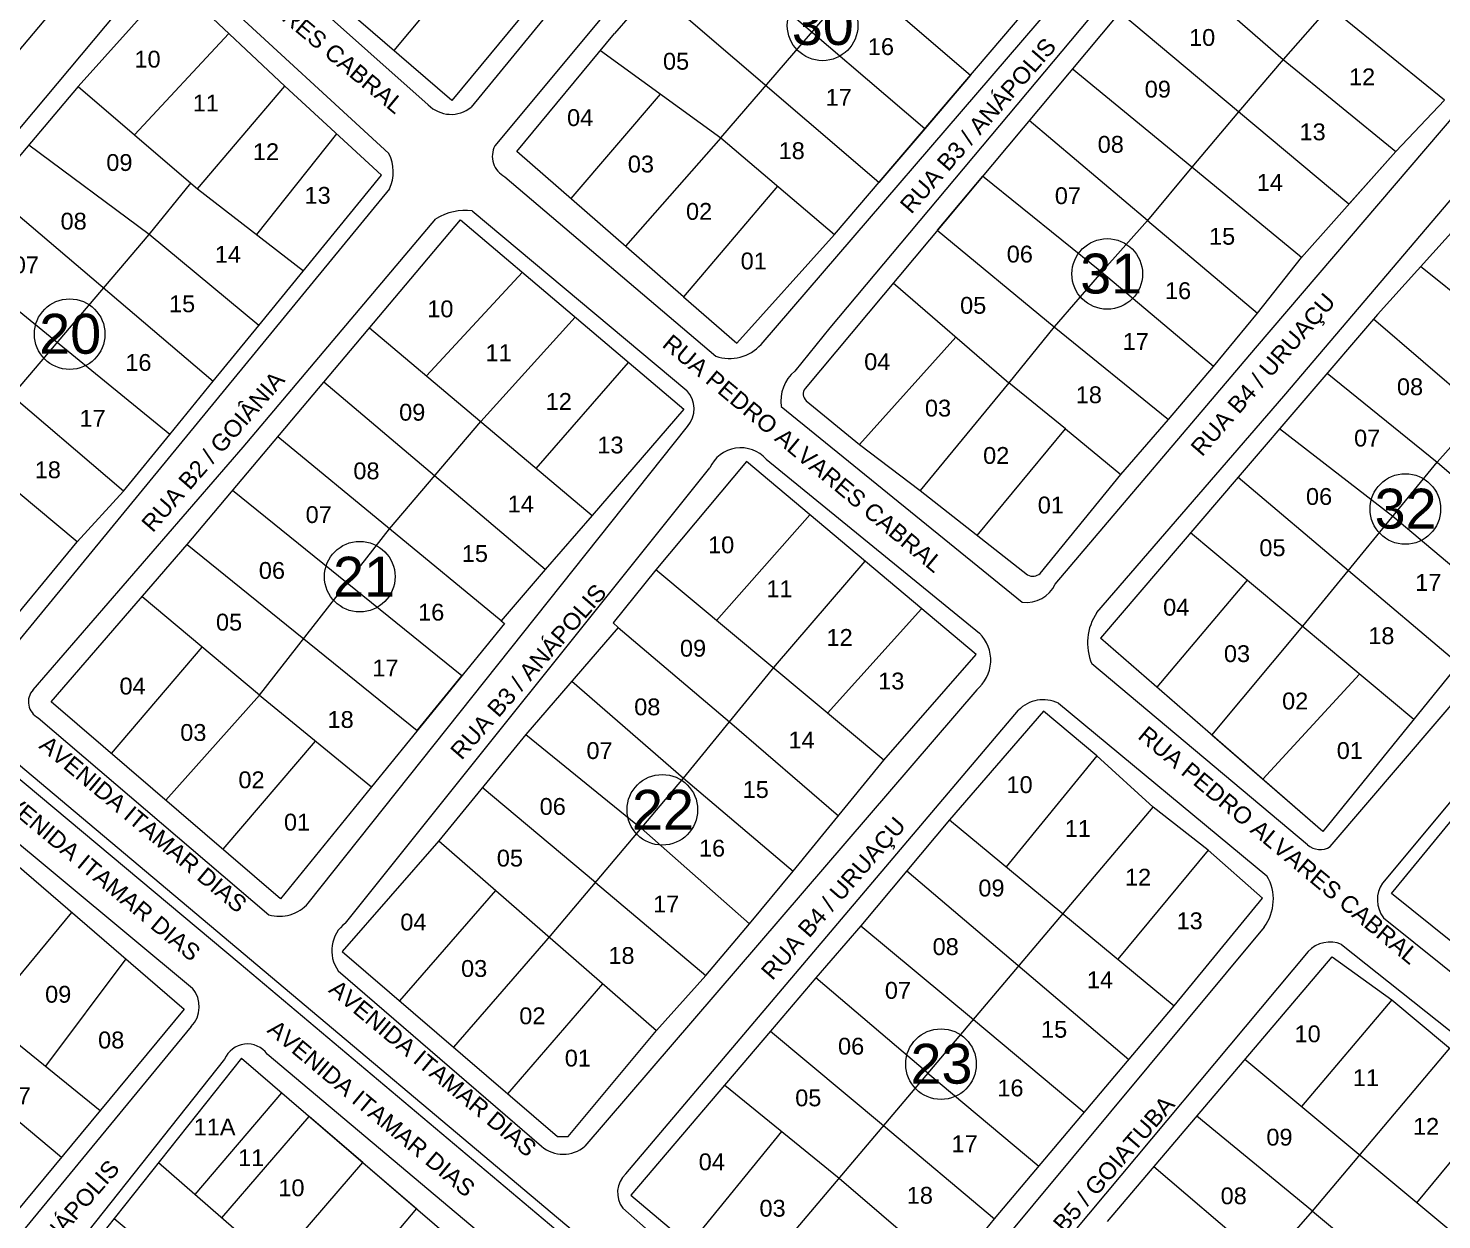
# Model space of a CAD drawing. Header units: metres. Extents: x 3808 to 8215, y 2374 to 6187.
# Drawn here: x 5608.3 to 5848.6, y 5421.3 to 5623.9 of the extents above; entities that cross this region are included whole.
import ezdxf

# ---------------------------------------------------------------- set-up
doc = ezdxf.new("R2010")
doc.units = ezdxf.units.M
doc.linetypes.add('CENTER', pattern=[2, 1.25, -0.25, 0.25, -0.25])
for name, color, linetype in [('0 - Divisão rela', 7, 'CENTER'), ('0 - Meio Fio', 32, 'Continuous'), ('divisórias', 7, 'Continuous'), ('vista', 7, 'Continuous')]:
    doc.layers.add(name, color=color, linetype=linetype)
doc.styles.add('pedro', font='arial.ttf', dxfattribs={"height": 3})

msp = doc.modelspace()

# ---------------------------------------------------------------- linework, layer by layer
at = {"layer": '0 - Divisão rela', "linetype": 'Continuous', "lineweight": 5}
for p, q in [((5745.28, 5666.096), (5707.99, 5623.014)), ((5726.031, 5605.242), (5764.929, 5650.42)), ((5680.329, 5611.631), (5642.599, 5644.088)), ((5670.493, 5620.092), (5686.332, 5639.1)), ((5760.7, 5606.806), (5722.39, 5639.61)), ((5745.356, 5588.822), (5788.938, 5639.903)), ((5632.93, 5631.953), (5616.811, 5613.993)), ((5651.919, 5614.02), (5632.93, 5631.953)), ((5749.348, 5632.324), (5768.488, 5615.935)), ((5696.185, 5630.809), (5680.329, 5611.631)), ((5752.911, 5597.677), (5714.557, 5630.519)), ((5626.381, 5605.783), (5642.424, 5622.987)), ((5691.392, 5602.959), (5707.99, 5623.014)), ((5705.567, 5620.086), (5726.031, 5605.242)), ((5768.488, 5615.935), (5760.7, 5606.806)), ((5616.811, 5613.993), (5601.796, 5596.198)), ((5616.811, 5613.993), (5635.952, 5597.572)), ((5637.102, 5596.587), (5651.919, 5614.02)), ((5668.38, 5598.912), (5651.919, 5614.02)), ((5700.573, 5594.945), (5715.799, 5612.664)), ((5660.714, 5605.948), (5647.1, 5588.822)), ((5760.7, 5606.806), (5752.911, 5597.677)), ((5628.885, 5588.822), (5608.398, 5604.023)), ((5719.695, 5578.251), (5691.392, 5602.959)), ((5726.031, 5605.242), (5709.833, 5586.86)), ((5726.031, 5605.242), (5745.356, 5588.822)), ((5647.499, 5573.343), (5668.38, 5598.912)), ((5601.796, 5596.198), (5639.762, 5563.869)), ((5628.885, 5588.822), (5635.952, 5597.572)), ((5635.952, 5597.572), (5637.102, 5596.587)), ((5637.102, 5596.587), (5655.079, 5582.625)), ((5735.693, 5597.032), (5719.695, 5578.251)), ((5582.525, 5534.368), (5628.885, 5588.822)), ((5647.499, 5573.343), (5628.885, 5588.822)), ((5728.735, 5570.359), (5745.356, 5588.822)), ((5632.396, 5554.849), (5593.538, 5586.483)), ((5624.511, 5545.193), (5586.18, 5577.827)), ((5719.695, 5578.251), (5728.735, 5570.359)), ((5639.762, 5563.869), (5647.499, 5573.343)), ((5616.644, 5536.554), (5578.278, 5568.53)), ((5632.396, 5554.849), (5639.762, 5563.869)), ((5624.511, 5545.193), (5632.396, 5554.849)), ((5616.644, 5536.554), (5624.511, 5545.193)), ((5601.304, 5518.035), (5616.644, 5536.554)), ((5596.665, 5489.984), (5634.824, 5457.135)), ((5546.821, 5390.402), (5615.745, 5473.559)), ((5581.27, 5471.688), (5620.533, 5439.884)), ((5624.93, 5465.652), (5611.221, 5447.427)), ((5634.824, 5457.135), (5581.251, 5392.464)), ((5594.642, 5448.099), (5613.959, 5431.948)), ((5644.568, 5448.768), (5599.832, 5392.464)), ((5644.568, 5448.768), (5683.778, 5415.1)), ((5636.694, 5425.631), (5651.416, 5442.888)), ((5641.219, 5421.625), (5656.079, 5438.885)), ((5665.183, 5431.067), (5656.079, 5438.885)), ((5630.481, 5431.038), (5668.846, 5397.652)), ((5650.242, 5413.714), (5665.183, 5431.067)), ((5665.183, 5431.067), (5674.287, 5423.25)), ((5674.287, 5423.25), (5659.581, 5405.715)), ((5622.924, 5421.527), (5661.738, 5389.232)), ((5650.242, 5413.714), (5641.219, 5421.625))]:
    msp.add_line(p, q, dxfattribs=at)
at = {"layer": '0 - Meio Fio', "linetype": 'Continuous', "lineweight": 5}
for p, q in [((5833.557, 5679.182), (5744.574, 5572.932)), ((5726.122, 5662.485), (5683.622, 5610.474)), ((5816.913, 5569.507), (5885.754, 5650.156)), ((5641.122, 5642.169), (5676.301, 5610.88)), ((5620.997, 5637.141), (5555.03, 5558.606)), ((5635.01, 5634.462), (5669.617, 5602.593)), ((5561.278, 5552.346), (5628.833, 5633.09)), ((5712.689, 5634.02), (5687.649, 5603.916)), ((5732.881, 5570.147), (5782.567, 5627.933)), ((5639.11, 5471.426), (5458.147, 5623.566)), ((5821.724, 5561.312), (5856.017, 5601.708)), ((5689.353, 5598.653), (5725.187, 5568.155)), ((5669.722, 5596.589), (5604.343, 5516.892)), ((5644.843, 5552.683), (5677.614, 5591.512)), ((5683.798, 5592.86), (5720.263, 5562.318)), ((5744.574, 5572.932), (5738.599, 5565.605)), ((5782.886, 5529.387), (5816.913, 5569.507)), ((5829.633, 5484.759), (5900.392, 5567.713)), ((5789.958, 5524.537), (5821.724, 5561.312)), ((5907.514, 5561.494), (5838.512, 5478.566)), ((5736.284, 5559.583), (5777.285, 5526.325)), ((5655.904, 5475.164), (5720.396, 5556.202)), ((5609.128, 5511.415), (5644.843, 5552.683)), ((5733.77, 5550.608), (5770.022, 5521.041)), ((5662.251, 5471.762), (5724.152, 5549.13)), ((5825.758, 5485.075), (5789.119, 5515.805)), ((5769.529, 5511.431), (5702.943, 5433.817)), ((5592.72, 5508.043), (5644.151, 5464.976)), ((5709.885, 5429.11), (5776.635, 5507.926)), ((5783.432, 5509.139), (5818.87, 5479.795)), ((5610.016, 5506.637), (5649.207, 5473.181)), ((5598.658, 5491.93), (5636.232, 5460.683)), ((5703.073, 5417.568), (5639.11, 5471.426)), ((5818.384, 5471.064), (5753.819, 5393.461)), ((5838.663, 5472.664), (5875.998, 5442.689)), ((5825.856, 5466.927), (5777.825, 5409.491)), ((5831.56, 5468.126), (5871.786, 5436.034)), ((5644.151, 5464.976), (5707.951, 5411.303)), ((5661.018, 5463.631), (5695.544, 5433.817)), ((5636.007, 5454.164), (5569.183, 5373.013)), ((5684.641, 5419.432), (5648.937, 5449.459)), ((5641.699, 5448.592), (5577.297, 5367.54)), ((5745.324, 5391.521), (5709.4, 5423.29))]:
    msp.add_line(p, q, dxfattribs=at)
for centre, radius, start, end in [((5680.184, 5614.684), 5.436, 224.41396, 309.23753), ((5691.04, 5602.107), 3.844, 151.92044, 243.96829), ((5663.529, 5599.483), 6.836, 334.95244, 27.05679), ((5682.681, 5583.126), 9.797, 83.45093, 121.14032), ((5727.547, 5574.896), 7.142, 250.7105, 318.32606), ((5742.951, 5560.476), 6.727, 130.30999, 187.63177), ((5716.974, 5559.187), 4.541, 318.90145, 43.59078), ((5729.438, 5546.762), 5.793, 41.6042, 155.87319), ((5777.957, 5531.75), 5.467, 262.94262, 334.38832), ((5797.46, 5519.409), 9.086, 145.64285, 203.36776), ((5765.448, 5516.458), 6.475, 309.07419, 45.04841), ((5611.414, 5509.369), 3.068, 138.17149, 242.89345), ((5780.869, 5503.852), 5.875, 64.13367, 136.09825), ((5827.905, 5487.489), 3.231, 228.34207, 302.33778), ((5812.081, 5475.794), 7.88, 323.12048, 30.51365), ((5842.732, 5475.721), 5.09, 146.0187, 216.91908), ((5651.047, 5479.269), 6.36, 253.18406, 319.79725), ((5665.743, 5467.073), 5.846, 126.68042, 216.07497), ((5829.572, 5463.418), 5.111, 67.11395, 136.64329), ((5632.516, 5457.548), 4.863, 315.89945, 40.14785), ((5645.555, 5447.052), 4.152, 35.44342, 158.21947), ((5699.244, 5438.154), 5.7, 229.53728, 310.46272), ((5712.778, 5425.938), 4.293, 132.3693, 218.09419)]:
    msp.add_arc(centre, radius, start, end, dxfattribs=at)
at = {"layer": 'divisórias', "linetype": 'Continuous', "lineweight": 5}
for p, q in [((5801.663, 5635.996), (5740.362, 5562.668)), ((5801.663, 5635.996), (5821.614, 5618.571)), ((5829.507, 5627.506), (5821.614, 5618.571)), ((5849.032, 5611.651), (5829.507, 5627.506)), ((5814.061, 5609.684), (5793.835, 5626.633)), ((5821.614, 5618.571), (5814.061, 5609.684)), ((5821.614, 5618.571), (5840.778, 5602.945)), ((5806.089, 5600.25), (5785.75, 5616.961)), ((5840.778, 5602.945), (5849.032, 5611.651)), ((5798.539, 5591.208), (5778.452, 5608.232)), ((5814.061, 5609.684), (5806.089, 5600.25)), ((5832.8, 5593.981), (5814.061, 5609.684)), ((5824.74, 5584.925), (5840.778, 5602.945)), ((5840.778, 5602.945), (5832.8, 5593.981)), ((5861.424, 5601.605), (5837.645, 5575.245)), ((5770.531, 5598.757), (5762.834, 5589.55)), ((5790.741, 5582.407), (5770.531, 5598.757)), ((5806.089, 5600.25), (5798.539, 5591.208)), ((5824.74, 5584.925), (5806.089, 5600.25)), ((5635.34, 5536.145), (5681.776, 5591.339)), ((5681.776, 5591.339), (5719.748, 5559.111)), ((5798.539, 5591.208), (5790.741, 5582.407)), ((5798.539, 5591.208), (5817.285, 5575.431)), ((5762.834, 5589.55), (5782.709, 5573.104)), ((5847.806, 5550.098), (5879.834, 5586.356)), ((5817.285, 5575.431), (5824.74, 5584.925)), ((5676.034, 5564.771), (5692.317, 5582.393)), ((5790.741, 5582.407), (5782.709, 5573.104)), ((5809.765, 5566.356), (5790.741, 5582.407)), ((5863.82, 5568.227), (5844.991, 5583.388)), ((5755.346, 5580.592), (5775.008, 5563.585)), ((5685.236, 5557.015), (5701.281, 5574.785)), ((5809.765, 5566.356), (5817.285, 5575.431)), ((5837.645, 5575.245), (5813.965, 5547.558)), ((5836.996, 5574.485), (5855.381, 5558.673)), ((5666.315, 5572.963), (5704.156, 5541.068)), ((5782.709, 5573.104), (5775.008, 5563.585)), ((5782.709, 5573.104), (5802.144, 5557.346)), ((5749.603, 5553.135), (5766.002, 5571.375)), ((5694.676, 5549.058), (5710.361, 5567.078)), ((5802.144, 5557.346), (5809.765, 5566.356)), ((5829.089, 5565.241), (5847.806, 5550.098)), ((5696.188, 5531.847), (5658.558, 5563.742)), ((5775.008, 5563.585), (5759.915, 5545.282)), ((5784.606, 5555.76), (5775.008, 5563.585)), ((5740.559, 5560.565), (5749.603, 5553.135)), ((5719.748, 5559.111), (5704.156, 5541.068)), ((5794.026, 5548.007), (5802.144, 5557.346)), ((5669.712, 5538.807), (5685.236, 5557.015)), ((5769.641, 5537.661), (5784.606, 5555.76)), ((5784.606, 5555.76), (5794.026, 5548.007)), ((5840.256, 5540.878), (5821.005, 5555.789)), ((5688.688, 5523.169), (5650.736, 5554.445)), ((5749.603, 5553.135), (5759.915, 5545.282)), ((5730.396, 5550.209), (5715.02, 5531.795)), ((5769.46, 5517.391), (5730.396, 5550.209)), ((5824.97, 5522.212), (5847.806, 5550.098)), ((5847.806, 5550.098), (5866.311, 5534.182)), ((5780.316, 5531.201), (5794.026, 5548.007)), ((5682.008, 5513.783), (5643.04, 5545.298)), ((5759.915, 5545.282), (5778.187, 5530.964)), ((5813.965, 5547.558), (5790.554, 5520.211)), ((5813.965, 5547.558), (5851.468, 5515.839)), ((5704.156, 5541.068), (5696.188, 5531.847)), ((5725.327, 5523.191), (5741.172, 5541.156)), ((5858.983, 5525.126), (5840.256, 5540.878)), ((5647.62, 5510.495), (5669.712, 5538.807)), ((5843.824, 5506.393), (5805.874, 5538.107)), ((5612.215, 5509.381), (5635.34, 5536.145)), ((5635.34, 5536.145), (5674.439, 5504.472)), ((5735.346, 5515.538), (5750.554, 5533.274)), ((5866.311, 5534.182), (5828.388, 5487.317)), ((5696.188, 5531.847), (5688.688, 5523.169)), ((5715.02, 5531.795), (5707.721, 5522.814)), ((5753.761, 5499.451), (5715.02, 5531.795)), ((5815.512, 5530.053), (5800.14, 5511.877)), ((5647.62, 5510.495), (5627.653, 5527.249)), ((5744.164, 5507.463), (5760.166, 5525.199)), ((5689.252, 5522.694), (5666.671, 5494.916)), ((5688.688, 5523.169), (5689.252, 5522.694)), ((5708.595, 5521.998), (5692.887, 5503.815)), ((5707.721, 5522.814), (5708.595, 5521.998)), ((5708.595, 5521.998), (5727.511, 5505.97)), ((5809.522, 5503.72), (5824.97, 5522.212)), ((5828.388, 5487.317), (5790.554, 5520.211)), ((5622.488, 5500.563), (5637.874, 5518.672)), ((5753.761, 5499.451), (5769.46, 5517.391)), ((5719.676, 5496.402), (5735.346, 5515.538)), ((5818.176, 5496.195), (5834.617, 5514.087)), ((5674.439, 5504.472), (5682.008, 5513.783)), ((5700.741, 5512.907), (5719.676, 5496.402)), ((5651.214, 5475.903), (5612.215, 5509.381)), ((5631.714, 5492.642), (5647.62, 5510.495)), ((5647.62, 5510.495), (5666.671, 5494.916)), ((5780.877, 5507.808), (5764.895, 5489.316)), ((5789.933, 5500.207), (5780.877, 5507.808)), ((5727.511, 5505.97), (5746.055, 5490.013)), ((5641.42, 5484.311), (5657.145, 5502.706)), ((5692.887, 5503.815), (5678.097, 5485.766)), ((5692.887, 5503.815), (5712.52, 5487.893)), ((5828.388, 5487.317), (5809.522, 5503.72)), ((5789.933, 5500.207), (5774.53, 5481.343)), ((5799.511, 5491.47), (5789.933, 5500.207)), ((5840.06, 5476.76), (5859.543, 5500.564)), ((5738.349, 5480.575), (5753.761, 5499.451)), ((5666.671, 5494.916), (5651.214, 5475.903)), ((5704.739, 5478.643), (5685.492, 5494.791)), ((5697.098, 5469.559), (5719.676, 5496.402)), ((5719.676, 5496.402), (5738.349, 5480.575)), ((5729.982, 5409.294), (5799.511, 5491.47)), ((5808.864, 5484.128), (5799.511, 5491.47)), ((5712.52, 5487.893), (5730.895, 5471.624)), ((5764.895, 5489.316), (5757.64, 5480.663)), ((5764.895, 5489.316), (5803.087, 5457.712)), ((5678.097, 5485.766), (5661.664, 5466.932)), ((5678.097, 5485.766), (5715.081, 5453.501)), ((5808.864, 5484.128), (5793.526, 5465.624)), ((5818.113, 5475.999), (5808.864, 5484.128)), ((5730.895, 5471.624), (5738.349, 5480.575)), ((5757.64, 5480.663), (5749.84, 5471.304)), ((5757.64, 5480.663), (5795.382, 5448.562)), ((5704.739, 5478.643), (5723.497, 5462.865)), ((5671.471, 5458.514), (5687.788, 5477.312)), ((5803.087, 5457.712), (5818.113, 5475.999)), ((5879.161, 5445.294), (5840.06, 5476.76)), ((5723.497, 5462.865), (5730.895, 5471.624)), ((5749.84, 5471.304), (5742.195, 5462.473)), ((5749.84, 5471.304), (5768.967, 5455.37)), ((5680.652, 5450.632), (5697.098, 5469.559)), ((5661.664, 5466.932), (5698.286, 5435.494)), ((5791.776, 5421.024), (5829.937, 5466.031)), ((5829.937, 5466.031), (5840.095, 5458.733)), ((5689.833, 5442.751), (5705.995, 5461.429)), ((5715.081, 5453.501), (5723.497, 5462.865)), ((5742.195, 5462.473), (5734.505, 5453.356)), ((5761.25, 5446.25), (5742.195, 5462.473)), ((5840.095, 5458.733), (5824.723, 5440.576)), ((5840.095, 5458.733), (5869.517, 5434.106)), ((5772.552, 5421.45), (5803.087, 5457.712)), ((5768.967, 5455.37), (5787.82, 5439.581)), ((5700.072, 5435.487), (5715.081, 5453.501)), ((5734.505, 5453.356), (5710.721, 5425.496)), ((5734.505, 5453.356), (5753.695, 5437.321)), ((5826.599, 5422.752), (5849.978, 5450.461)), ((5854.073, 5416.08), (5815.138, 5448.576)), ((5761.25, 5446.25), (5780.119, 5430.436)), ((5726.698, 5444.211), (5746.159, 5428.413)), ((5844.366, 5424.182), (5859.45, 5442.533)), ((5753.695, 5437.321), (5772.552, 5421.45)), ((5826.599, 5422.752), (5806.96, 5438.932)), ((5698.286, 5435.494), (5700.072, 5435.487)), ((5720.733, 5417.074), (5736.428, 5436.312)), ((5818.835, 5413.921), (5799.663, 5430.327)), ((5746.159, 5428.413), (5764.978, 5412.235)), ((5710.721, 5425.496), (5749.243, 5393.092)), ((5811.072, 5405.091), (5826.599, 5422.752)), ((5826.599, 5422.752), (5846.35, 5406.479)), ((5749.243, 5393.092), (5772.552, 5421.45))]:
    msp.add_line(p, q, dxfattribs=at)
for centre, radius, start, end in [((5741.637, 5561.727), 1.585, 143.57146, 227.12935), ((5779.093, 5532.506), 1.788, 239.55125, 313.15778)]:
    msp.add_arc(centre, radius, start, end, dxfattribs=at)
at = {"layer": 'vista', "lineweight": 5}
for centre in [(5743.337, 5624.374), (5791.723, 5582.119), (5615.359, 5571.886), (5842.388, 5542.155), (5664.666, 5530.651), (5716.099, 5491.016), (5763.467, 5447.778)]:
    msp.add_circle(centre, 6, dxfattribs=at)

# ---------------------------------------------------------------- texts
at = {"layer": 'vista', "lineweight": 5, "style": 'pedro'}
for s, height, rotation, p in [('RUA PEDRO ALVARES CABRAL', 2.86398, 320.16905, (5624.26, 5647.882)), ('30', 6.7786, 360, (5738.101, 5621.047)), ('RUA B3 / ANÁPOLIS', 2.86398, 48.92602, (5758.407, 5592.158)), ('31', 6.7786, 360, (5787.13, 5578.793)), ('RUA B4 / URUAÇU', 2.86398, 49.04473, (5807.827, 5550.916)), ('20', 6.7786, 360, (5610.183, 5568.558)), ('RUA PEDRO ALVARES CABRAL', 2.86398, 320.16905, (5715.893, 5569.871)), ('RUA B2 / GOIÂNIA', 2.86398, 48.92602, (5629.473, 5538.008)), ('32', 6.7786, 360, (5837.175, 5538.829)), ('21', 6.7786, 360, (5660.132, 5527.265)), ('RUA B3 / ANÁPOLIS', 2.86398, 48.92602, (5681.974, 5499.331)), ('RUA PEDRO ALVARES CABRAL', 2.86398, 320.16905, (5796.736, 5503.281)), ('AVENIDA ITAMAR DIAS', 2.86398, 320.16905, (5609.972, 5501.647)), ('AVENIDA ITAMAR DIAS', 2.86398, 320.16905, (5602.08, 5493.402)), ('22', 6.7786, 360, (5710.946, 5487.629)), ('RUA B4 / URUAÇU', 2.86398, 49.04473, (5734.797, 5461.865)), ('AVENIDA ITAMAR DIAS', 2.86398, 320.16905, (5659.199, 5460.148)), ('AVENIDA ITAMAR DIAS', 2.86398, 320.16905, (5648.763, 5453.324)), ('23', 6.7786, 360, (5758.279, 5444.452)), ('RUA B5 / GOIATUBA', 2.86398, 49.04473, (5778.17, 5411.754)), ('RUA B3 / ANÁPOLIS', 2.86398, 48.92602, (5599.212, 5401.4))]:
    msp.add_text(s, height=height, rotation=rotation, dxfattribs=at).set_placement(p)
for s, p in [('16', (5751.028, 5619.336)), ('10', (5805.628, 5620.887)), ('10', (5626.363, 5617.201)), ('05', (5716.209, 5616.846)), ('09', (5798.094, 5612.103)), ('12', (5832.809, 5614.187)), ('11', (5636.274, 5609.742)), ('17', (5743.845, 5610.701)), ('04', (5699.905, 5607.262)), ('13', (5824.41, 5604.84)), ('08', (5790.101, 5602.718)), ('12', (5646.498, 5601.463)), ('18', (5735.862, 5601.637)), ('09', (5621.585, 5599.628)), ('03', (5710.232, 5599.369)), ('14', (5817.13, 5596.239)), ('13', (5655.278, 5594.053)), ('07', (5782.812, 5593.988)), ('02', (5720.124, 5591.322)), ('08', (5613.806, 5589.659)), ('15', (5809.021, 5587.089)), ('14', (5640.036, 5584.03)), ('06', (5774.638, 5584.063)), ('07', (5605.691, 5582.224)), ('01', (5729.41, 5582.894)), ('16', (5801.531, 5577.841)), ('15', (5632.24, 5575.606)), ('10', (5676.137, 5574.746)), ('05', (5766.712, 5575.35)), ('17', (5794.348, 5569.206)), ('11', (5686.048, 5567.287)), ('16', (5624.81, 5565.637)), ('04', (5750.408, 5565.767)), ('18', (5786.366, 5560.142)), ('08', (5840.968, 5561.507)), ('09', (5671.359, 5557.173)), ('12', (5696.272, 5559.007)), ('03', (5760.735, 5557.874)), ('17', (5617.03, 5556.15)), ('07', (5833.679, 5552.778)), ('13', (5705.052, 5551.598)), ('02', (5770.627, 5549.826)), ('18', (5609.416, 5547.388)), ('08', (5663.58, 5547.204)), ('06', (5825.505, 5542.852)), ('14', (5689.81, 5541.574)), ('01', (5779.914, 5541.398)), ('07', (5655.465, 5539.769)), ('15', (5682.014, 5533.15)), ('10', (5723.872, 5534.623)), ('05', (5817.579, 5534.14)), ('06', (5647.51, 5530.278)), ('17', (5844.074, 5528.241)), ('11', (5733.783, 5527.164)), ('16', (5674.584, 5523.181)), ('04', (5801.228, 5524.022)), ('05', (5640.227, 5521.492)), ('12', (5744.007, 5518.884)), ('18', (5836.091, 5519.177)), ('09', (5719.094, 5517.05)), ('03', (5811.555, 5516.129)), ('17', (5666.804, 5513.694)), ('13', (5752.787, 5511.475)), ('04', (5623.824, 5510.621)), ('08', (5711.315, 5507.081)), ('02', (5821.447, 5508.082)), ('18', (5659.19, 5504.932)), ('03', (5634.151, 5502.728)), ('07', (5703.2, 5499.646)), ('14', (5737.546, 5501.452)), ('01', (5830.734, 5499.654)), ('02', (5644.043, 5494.681)), ('15', (5729.749, 5493.027)), ('10', (5774.593, 5493.858)), ('06', (5695.246, 5490.156)), ('01', (5651.78, 5487.49)), ('11', (5784.504, 5486.399)), ('16', (5722.319, 5483.058)), ('05', (5687.962, 5481.369)), ('12', (5794.728, 5478.12)), ('09', (5769.815, 5476.285)), ('17', (5714.539, 5473.571)), ('04', (5671.56, 5470.499)), ('13', (5803.508, 5470.71)), ('08', (5762.036, 5466.316)), ('18', (5706.926, 5464.809)), ('03', (5681.887, 5462.605)), ('14', (5788.266, 5460.687)), ('07', (5753.921, 5458.882)), ('09', (5611.183, 5458.217)), ('02', (5691.778, 5454.558)), ('15', (5780.47, 5452.263)), ('10', (5823.555, 5451.496)), ('08', (5620.192, 5450.448)), ('06', (5745.966, 5449.391)), ('01', (5699.515, 5447.368)), ('11', (5833.466, 5444.036)), ('16', (5773.04, 5442.294)), ('07', (5604.303, 5440.965)), ('05', (5738.683, 5440.605)), ('11A', (5636.431, 5435.666)), ('12', (5843.689, 5435.757)), ('17', (5765.26, 5432.807)), ('09', (5818.777, 5433.923)), ('11', (5643.989, 5430.431)), ('04', (5722.28, 5429.734)), ('10', (5650.827, 5425.317)), ('18', (5757.646, 5424.045)), ('08', (5810.997, 5423.953)), ('03', (5732.608, 5421.841))]:
    msp.add_text(s, height=2.864, dxfattribs=at).set_placement(p)

doc.saveas('drawing.dxf')
